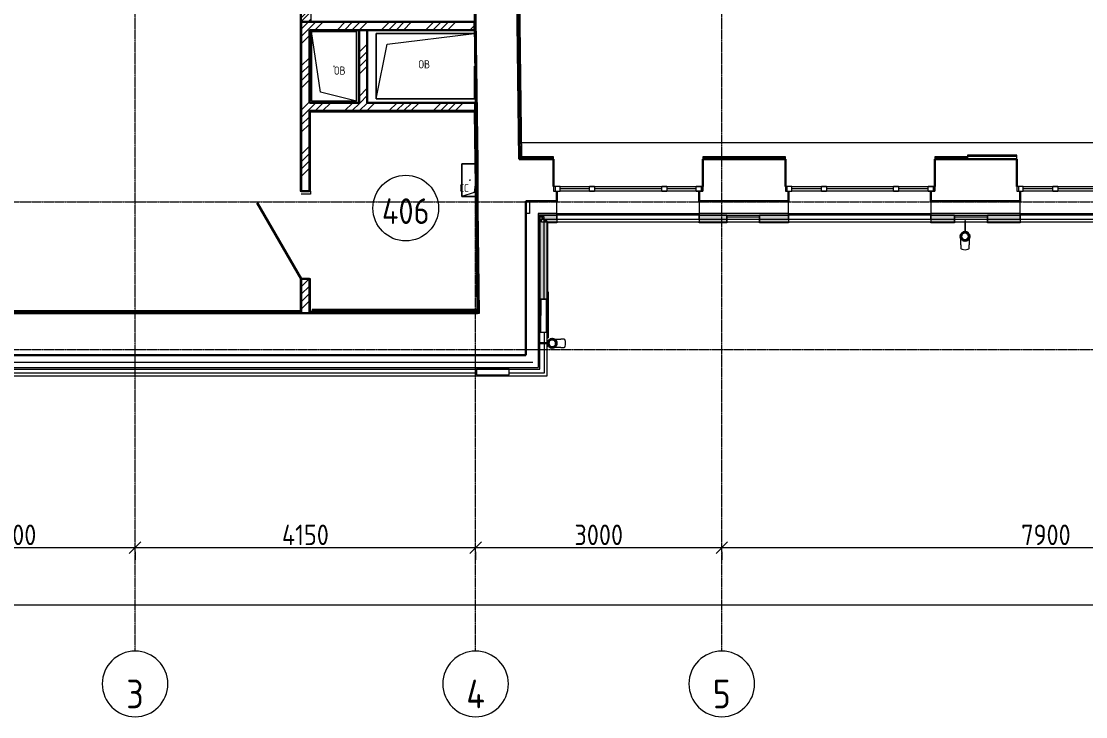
# Model space of a CAD drawing. Header units: millimetres. Extents: x -42533 to 645315, y 3457 to 82611.
# Drawn here: x 418214 to 431186, y 22163 to 30641 of the extents above; entities that cross this region are included whole.
import ezdxf

# ---------------------------------------------------------------- set-up
doc = ezdxf.new("R2010")
doc.units = ezdxf.units.MM
doc.linetypes.add('ADSK_Линия сетки', pattern=[25, 20, -2.5, 0, -2.5])
for name, color, linetype, lineweight in [('_ Окна', 7, 'Continuous', 9), ('Аннотация', 7, 'Continuous', 18), ('Двери', 7, 'Continuous', 9), ('Обобщенные модели', 7, 'Continuous', 18), ('Ограждение', 7, 'Continuous', 9), ('Окна', 7, 'Continuous', 9), ('Оси', 253, 'Continuous', 9), ('Перекрытие', 7, 'Continuous', 18), ('Размеры', 7, 'Continuous', 9), ('Стены наружные', 7, 'Continuous', 18), ('Стены несущие', 7, 'Continuous', 30), ('Стены отделка', 7, 'Continuous', 30), ('Стены штриховка', 7, 'Continuous', 9), ('ШТРИХОВКА', 252, 'Continuous', 15)]:
    doc.layers.add(name, color=color, linetype=linetype, lineweight=lineweight)
doc.layers.add('Линии', color=7, linetype='Continuous', lineweight=9, true_color=0x00a600)
doc.styles.add('GOST Common', font='GOST_Common.ttf', dxfattribs={"width": 0.9, "height": 350})
doc.styles.add('GOST Common_1', font='GOST_Common.ttf', dxfattribs={"width": 0.9, "height": 250})
doc.styles.add('GOST Common_4', font='GOST_Common.ttf', dxfattribs={"width": 0.9, "height": 200})
doc.dimstyles.new('ADSK_Основной_2_5_мм', dxfattribs={"dimscale": 304.8, "dimtxt": 251.428749, "dimasz": 0.463911, "dimexe": 0.492126, "dimexo": 0.492126, "dimgap": 0.098425, "dimtad": 1, "dimrnd": 0.01, "dimdsep": 46, "dimtxsty": 'GOST Common_1', "dimblk1": 'OBLIQUE', "dimblk2": 'OBLIQUE', "dimsah": 1, "dimcen": 0.09, "dimdle": 0.492126, "dimazin": 2, "dimtfac": 1, "dimtdec": 4, "dimtix": 1, "dimtmove": 0, "dimatfit": 3, "dimfxl": 1, "dimtvp": 1, "dimtolj": 1, "dimtzin": 0, "dimlwd": 20, "dimlwe": 20, "dimarcsym": 2})
pattern_1 = [(45, (591.94, 243.9), (-269.408, 269.408), []), (45, (681.74, 243.9), (-269.408, 269.408), []), (45, (771.54, 243.9), (-269.408, 269.408), []), (45, (861.35, 243.9), (-269.408, 269.408), [])]

# ---------------------------------------------------------------- blocks, each defined once
blk = doc.blocks.new('_Oblique')
at = {"color": 0, "linetype": 'ByBlock', "lineweight": -2}
blk.add_line((-0.5, -0.5), (0.5, 0.5), dxfattribs=at)
blk = doc.blocks.new('*D1127')
at = {"layer": 'Defpoints', "color": 0, "transparency": 16777216}
for p in [(507, -1991), (3507, -1991), (3507, -2091)]:
    blk.add_point(p, dxfattribs=at)
at = {"layer": 'Размеры', "color": 0, "lineweight": 20, "transparency": 16777216}
for p, q in [((357, -2091), (3657, -2091)), ((507, -2141), (507, -2241)), ((3507, -2141), (3507, -2241))]:
    blk.add_line(p, q, dxfattribs=at)
at = {"layer": 'Размеры', "color": 0, "lineweight": 20, "transparency": 16777216, "xscale": 141.4, "yscale": 141.4, "zscale": 141.4, "rotation": 180}
blk.add_blockref('_Oblique', (507, -2091), dxfattribs=at)
at = {"layer": 'Размеры', "color": 0, "lineweight": 20, "transparency": 16777216, "xscale": 141.4, "yscale": 141.4, "zscale": 141.4}
blk.add_blockref('_Oblique', (3507, -2091), dxfattribs=at)
at = {"layer": 'Размеры', "color": 0, "lineweight": 20, "transparency": 16777216, "insert": (2007, -1936), "char_height": 250, "width": 756.84, "attachment_point": 5, "style": 'GOST Common_1'}
blk.add_mtext('\\A1;3000', dxfattribs=at)
blk = doc.blocks.new('*D1128')
at = {"layer": 'Defpoints', "color": 0, "transparency": 16777216}
for p in [(3507, -1991), (7657, -1991), (7657, -2091)]:
    blk.add_point(p, dxfattribs=at)
at = {"layer": 'Размеры', "color": 0, "lineweight": 20, "transparency": 16777216}
for p, q in [((3357, -2091), (7807, -2091)), ((3507, -2141), (3507, -2241)), ((7657, -2141), (7657, -2241))]:
    blk.add_line(p, q, dxfattribs=at)
at = {"layer": 'Размеры', "color": 0, "lineweight": 20, "transparency": 16777216, "xscale": 141.4, "yscale": 141.4, "zscale": 141.4, "rotation": 180}
blk.add_blockref('_Oblique', (3507, -2091), dxfattribs=at)
at = {"layer": 'Размеры', "color": 0, "lineweight": 20, "transparency": 16777216, "xscale": 141.4, "yscale": 141.4, "zscale": 141.4}
blk.add_blockref('_Oblique', (7657, -2091), dxfattribs=at)
at = {"layer": 'Размеры', "color": 0, "lineweight": 20, "transparency": 16777216, "insert": (5582, -1936), "char_height": 250, "width": 726.16, "attachment_point": 5, "style": 'GOST Common_1'}
blk.add_mtext('\\A1;4150', dxfattribs=at)
blk = doc.blocks.new('*D1129')
at = {"layer": 'Defpoints', "color": 0, "transparency": 16777216}
for p in [(7657, -1991), (10657, -1991), (10657, -2091)]:
    blk.add_point(p, dxfattribs=at)
at = {"layer": 'Размеры', "color": 0, "lineweight": 20, "transparency": 16777216}
for p, q in [((7507, -2091), (10807, -2091)), ((7657, -2141), (7657, -2241)), ((10657, -2141), (10657, -2241))]:
    blk.add_line(p, q, dxfattribs=at)
at = {"layer": 'Размеры', "color": 0, "lineweight": 20, "transparency": 16777216, "xscale": 141.4, "yscale": 141.4, "zscale": 141.4, "rotation": 180}
blk.add_blockref('_Oblique', (7657, -2091), dxfattribs=at)
at = {"layer": 'Размеры', "color": 0, "lineweight": 20, "transparency": 16777216, "xscale": 141.4, "yscale": 141.4, "zscale": 141.4}
blk.add_blockref('_Oblique', (10657, -2091), dxfattribs=at)
at = {"layer": 'Размеры', "color": 0, "lineweight": 20, "transparency": 16777216, "insert": (9157, -1936), "char_height": 250, "width": 756.84, "attachment_point": 5, "style": 'GOST Common_1'}
blk.add_mtext('\\A1;3000', dxfattribs=at)
blk = doc.blocks.new('*D1130')
at = {"layer": 'Defpoints', "color": 0, "transparency": 16777216}
for p in [(10657, -1991), (18557, -1991), (18557, -2091)]:
    blk.add_point(p, dxfattribs=at)
at = {"layer": 'Размеры', "color": 0, "lineweight": 20, "transparency": 16777216}
for p, q in [((10507, -2091), (18707, -2091)), ((10657, -2141), (10657, -2241)), ((18557, -2141), (18557, -2241))]:
    blk.add_line(p, q, dxfattribs=at)
at = {"layer": 'Размеры', "color": 0, "lineweight": 20, "transparency": 16777216, "xscale": 141.4, "yscale": 141.4, "zscale": 141.4, "rotation": 180}
blk.add_blockref('_Oblique', (10657, -2091), dxfattribs=at)
at = {"layer": 'Размеры', "color": 0, "lineweight": 20, "transparency": 16777216, "xscale": 141.4, "yscale": 141.4, "zscale": 141.4}
blk.add_blockref('_Oblique', (18557, -2091), dxfattribs=at)
at = {"layer": 'Размеры', "color": 0, "lineweight": 20, "transparency": 16777216, "insert": (14607, -1936), "char_height": 250, "width": 756.84, "attachment_point": 5, "style": 'GOST Common_1'}
blk.add_mtext('\\A1;7900', dxfattribs=at)
blk = doc.blocks.new('*D1137')
at = {"layer": 'Defpoints', "color": 0, "transparency": 16777216}
for p in [(-5993, -2691), (55857, -2691), (55857, -2791)]:
    blk.add_point(p, dxfattribs=at)
at = {"layer": 'Размеры', "color": 0, "lineweight": 20, "transparency": 16777216}
for p, q in [((-6143, -2791), (56007, -2791)), ((-5993, -2841), (-5993, -2941)), ((55857, -2841), (55857, -2941))]:
    blk.add_line(p, q, dxfattribs=at)
at = {"layer": 'Размеры', "color": 0, "lineweight": 20, "transparency": 16777216, "xscale": 141.4, "yscale": 141.4, "zscale": 141.4, "rotation": 180}
blk.add_blockref('_Oblique', (-5993, -2791), dxfattribs=at)
at = {"layer": 'Размеры', "color": 0, "lineweight": 20, "transparency": 16777216, "xscale": 141.4, "yscale": 141.4, "zscale": 141.4}
blk.add_blockref('_Oblique', (55857, -2791), dxfattribs=at)
at = {"layer": 'Размеры', "color": 0, "lineweight": 20, "transparency": 16777216, "insert": (24932, -2636), "char_height": 250, "width": 889.8, "attachment_point": 5, "style": 'GOST Common_1'}
blk.add_mtext('\\A1;61850', dxfattribs=at)
blk = doc.blocks.new('План 4 этажа')
at = {"layer": 'Обобщенные модели', "lineweight": 9}
h = blk.add_hatch(dxfattribs=at)
h.set_pattern_fill('FP_7', color=8, angle=-90, style=0, pattern_type=2)
h.set_pattern_definition([(45, (591.94, 243.9), (-106.066, 106.066), [])])
h.paths.add_polyline_path([(8601.2, 351.254), (8621.248, 360.908), (8635.122, 378.306), (8640.074, 400), (8635.122, 421.694), (8621.248, 439.092), (8601.2, 448.746), (8578.948, 448.746), (8558.899, 439.092), (8545.025, 421.694), (8540.504, 398.116), (8545.025, 378.306), (8558.899, 360.908), (8578.948, 351.254)])
at = {"layer": 'Ограждение', "transparency": 33554432}
for points in [[(8441.081, 935.54), (8527.269, 935.54), (8527.269, 1874.938), (8441.081, 1961.126), (8441.081, 1869.342)], [(10716.939, 1874.938), (10716.939, 1961.126), (10381.939, 1961.126), (10381.939, 1874.938)], [(11470.949, 1874.938), (11470.949, 1961.126), (11116.939, 1961.126), (11116.939, 1874.938), (11399.892, 1874.938)], [(11470.949, 1961.126), (11470.949, 1962.133), (11417.53, 1961.126)], [(14290.947, 1961.126), (14290.947, 1962.133), (14242.525, 1961.126)], [(8440.074, 935.54), (8441.081, 935.54), (8440.074, 1869.342)], [(8528.565, 935.54), (8528.565, 1873.642), (8527.269, 1873.642), (8527.269, 935.54)], [(8531.256, 935.54), (8531.256, 1870.951), (8529.339, 1872.868), (8529.339, 935.54)], [(8645.953, 1869.348), (8645.953, 1870.615), (8531.592, 1870.615), (8532.865, 1869.348), (8540.074, 1869.348)], [(11116.939, 1869.348), (11470.949, 1869.348), (11470.949, 1870.615), (11116.939, 1870.615)], [(13205.949, 1869.348), (13494.439, 1869.348), (13494.439, 1870.615), (13205.949, 1870.615)], [(13894.439, 1869.348), (14290.947, 1869.348), (14290.947, 1870.615), (13894.439, 1870.615)]]:
    blk.add_hatch(color=8, dxfattribs=at).paths.add_polyline_path(points)
h = blk.add_hatch(color=8, dxfattribs=at)
h.paths.add_polyline_path([(8645.953, 1869.342), (8645.953, 1869.348), (8540.074, 1869.342)])
h.paths.add_polyline_path([(8527.269, 1874.938), (8645.953, 1874.938), (8645.953, 1961.126), (8441.081, 1961.126), (8525.074, 1877.133)])
h = blk.add_hatch(color=8, dxfattribs=at)
h.paths.add_polyline_path([(13494.439, 1869.342), (13494.439, 1869.348), (13456.843, 1869.342)])
h.paths.add_polyline_path([(13494.439, 1874.938), (13494.439, 1961.126), (13205.949, 1961.126), (13205.949, 1874.938), (13456.843, 1874.938)])
h = blk.add_hatch(color=8, dxfattribs=at)
h.paths.add_polyline_path([(14290.947, 1869.342), (14290.947, 1869.348), (13971.081, 1869.342)])
h.paths.add_polyline_path([(14290.947, 1874.938), (14290.947, 1961.126), (13894.439, 1961.126), (13894.439, 1874.938), (13971.081, 1874.938)])
h = blk.add_hatch(color=8, dxfattribs=at)
h.paths.add_polyline_path([(8528.565, 935.54), (8529.013, 935.54), (8528.565, 1027.034)])
h.paths.add_polyline_path([(8531.592, 935.54), (8532.859, 935.54), (8532.859, 1869.348), (8531.592, 1869.342), (8531.592, 1027.034)])
h = blk.add_hatch(color=8, dxfattribs=at)
h.paths.add_polyline_path([(10381.939, 1869.348), (10716.939, 1869.348), (10716.939, 1870.615), (10381.939, 1870.615)])
h.paths.add_polyline_path([(10716.939, 1873.194), (10716.939, 1873.642), (10381.939, 1873.194)])
at = {"layer": 'Ограждение', "true_color": 0x373f43, "transparency": 33554432}
blk.add_hatch(color=149, dxfattribs=at).paths.add_polyline_path([(8531.542, 935.54), (8531.592, 935.54), (8531.256, 935.54)])
at = {"layer": 'Стены штриховка'}
h = blk.add_hatch(dxfattribs=at)
h.set_pattern_fill('ANSI32', color=8, scale=10)
h.set_pattern_definition([(45, (567.43, 132.37), (-67.3519, 67.3519), []), (45, (612.33, 132.37), (-67.3519, 67.3519), [])])
h.paths.add_polyline_path([(5650.47, 4317.902), (5650.47, 5653.122), (5530.96, 5653.122), (5530.96, 4317.902)])
h.paths.add_polyline_path([(5530.96, 6583.122), (5650.47, 6583.122), (5650.47, 6864.322), (7603.311, 6864.489), (7602.987, 6984.489), (5650.47, 6984.322), (5650.47, 8715.913), (5530.96, 8715.913), (5530.96, 7126.202)])
at = {"layer": 'Стены штриховка', "lineweight": 9}
h = blk.add_hatch(dxfattribs=at)
h.set_pattern_fill('ANSI34', color=8, scale=20)
h.set_pattern_definition(pattern_1)
h.paths.add_polyline_path([(5570.47, 765), (5630.47, 765), (5630.47, 1183.21), (5530.47, 1183.21), (5530.47, 765)])
h.paths.add_polyline_path([(5570.47, 2253.21), (5630.47, 2253.21), (5630.47, 4317.902), (5530.47, 4317.902), (5530.47, 2253.21)])
h = blk.add_hatch(dxfattribs=at)
h.set_pattern_fill('ANSI34', color=8, scale=20)
h.set_pattern_definition(pattern_1)
h.paths.add_polyline_path([(6800.029, 4217.902), (7638.276, 4217.902), (7636.978, 4317.902), (5630.47, 4317.902), (5630.47, 4217.902), (6443.987, 4217.902)])
h = blk.add_hatch(dxfattribs=at)
h.set_pattern_fill('ANSI34', color=8, scale=20)
h.set_pattern_definition(pattern_1)
h.paths.add_polyline_path([(6236.47, 3331.902), (6336.47, 3331.902), (6336.47, 4217.902), (6236.47, 4217.902), (6236.47, 3671.503)])
h = blk.add_hatch(dxfattribs=at)
h.set_pattern_fill('ANSI34', color=8, scale=20)
h.set_pattern_definition(pattern_1)
h.paths.add_polyline_path([(7574.284, 3231.902), (7650.119, 3231.902), (7649.775, 3331.902), (5630.47, 3331.902), (5630.47, 3231.902), (7285.988, 3231.902)])
at = {"layer": '_ Окна', "color": 8, "lineweight": 18}
for p, q in [((8685.953, 2312.133), (8605.953, 2312.133)), ((8605.953, 2312.133), (8605.953, 2252.133)), ((8605.953, 2252.133), (8685.953, 2252.133)), ((8685.953, 2252.133), (8685.953, 2312.133)), ((9045.953, 2252.133), (9045.953, 2312.133)), ((9045.953, 2312.133), (9105.953, 2312.133)), ((9105.953, 2252.133), (9045.953, 2252.133)), ((9105.953, 2312.133), (9105.953, 2252.133)), ((9925.953, 2252.133), (9925.953, 2312.133)), ((9925.953, 2312.133), (9985.953, 2312.133)), ((9985.953, 2252.133), (9925.953, 2252.133)), ((9985.953, 2312.133), (9985.953, 2252.133)), ((10345.953, 2252.133), (10345.953, 2312.133)), ((10345.953, 2312.133), (10425.953, 2312.133)), ((10425.953, 2252.133), (10345.953, 2252.133)), ((10425.953, 2312.133), (10425.953, 2252.133)), ((11510.949, 2312.133), (11430.949, 2312.133)), ((11430.949, 2312.133), (11430.949, 2252.133)), ((11430.949, 2252.133), (11510.949, 2252.133)), ((11510.949, 2252.133), (11510.949, 2312.133)), ((11870.949, 2252.133), (11870.949, 2312.133)), ((11870.949, 2312.133), (11930.949, 2312.133)), ((11930.949, 2252.133), (11870.949, 2252.133)), ((11930.949, 2312.133), (11930.949, 2252.133)), ((12750.949, 2252.133), (12750.949, 2312.133)), ((12750.949, 2312.133), (12810.949, 2312.133)), ((12810.949, 2252.133), (12750.949, 2252.133)), ((12810.949, 2312.133), (12810.949, 2252.133)), ((13170.949, 2252.133), (13170.949, 2312.133)), ((13170.949, 2312.133), (13250.949, 2312.133)), ((13250.949, 2252.133), (13170.949, 2252.133)), ((13250.949, 2312.133), (13250.949, 2252.133)), ((14330.947, 2312.133), (14250.947, 2312.133)), ((14250.947, 2312.133), (14250.947, 2252.133)), ((14250.947, 2252.133), (14330.947, 2252.133)), ((14330.947, 2252.133), (14330.947, 2312.133)), ((14690.947, 2252.133), (14690.947, 2312.133)), ((14690.947, 2312.133), (14750.947, 2312.133)), ((14750.947, 2252.133), (14690.947, 2252.133)), ((14750.947, 2312.133), (14750.947, 2252.133))]:
    blk.add_line(p, q, dxfattribs=at)
at = {"layer": '_ Окна', "color": 8}
for p, q in [((8625.953, 2312.133), (8625.953, 2252.133)), ((9045.953, 2282.133), (8685.953, 2282.133)), ((9925.953, 2282.133), (9105.953, 2282.133)), ((10345.953, 2282.133), (9985.953, 2282.133)), ((10405.953, 2312.133), (10405.953, 2252.133)), ((11450.949, 2312.133), (11450.949, 2252.133)), ((11870.949, 2282.133), (11510.949, 2282.133)), ((12750.949, 2282.133), (11930.949, 2282.133)), ((13170.949, 2282.133), (12810.949, 2282.133)), ((13230.949, 2312.133), (13230.949, 2252.133)), ((14270.947, 2312.133), (14270.947, 2252.133)), ((14690.947, 2282.133), (14330.947, 2282.133)), ((15570.947, 2282.133), (14750.947, 2282.133))]:
    blk.add_line(p, q, dxfattribs=at)
at = {"layer": 'Двери', "color": 8, "lineweight": 30}
blk.add_line((5530.47, 1183.21), (4995.47, 2109.857), dxfattribs=at)
at = {"layer": 'Линии', "color": 8}
blk.add_circle((6804.642, 2047.228), 400, dxfattribs=at)
at = {"layer": 'Обобщенные модели', "color": 8}
for p, q in [((5654.47, 4201.425), (6204.47, 4201.425)), ((5654.47, 3351.425), (5654.47, 4201.425)), ((5764.47, 3461.425), (5654.47, 4201.425)), ((5654.47, 4201.425), (5654.47, 3351.425)), ((6204.47, 4201.425), (5654.47, 4201.425)), ((6204.47, 4201.425), (6204.47, 3351.425)), ((6204.47, 3351.425), (6204.47, 4201.425)), ((6443.987, 3377.902), (6443.987, 4177.902)), ((6443.987, 4177.902), (7638.795, 4177.902)), ((7638.795, 4177.902), (6443.987, 4177.902)), ((6443.987, 4177.902), (6443.987, 3377.902)), ((6577.32, 4044.568), (7638.804, 4177.254)), ((6443.987, 3377.902), (6577.32, 4044.568)), ((7643.987, 3777.902), (7643.987, 3377.902)), ((7643.987, 3377.902), (7643.987, 3777.902)), ((6204.47, 3351.425), (5764.47, 3461.425)), ((7643.987, 3377.902), (6443.987, 3377.902)), ((6443.987, 3377.902), (7643.987, 3377.902)), ((6204.47, 3351.425), (5654.47, 3351.425)), ((5654.47, 3351.425), (6204.47, 3351.425)), ((7486.939, 2188.26), (7486.939, 2588.26)), ((7486.939, 2588.26), (7647.425, 2588.26)), ((7647.425, 2588.26), (7486.939, 2588.26)), ((7486.939, 2588.26), (7486.939, 2188.26)), ((7636.939, 2238.26), (7486.939, 2188.26)), ((7650.716, 2334.697), (7636.939, 2238.26)), ((7652.617, 2188.26), (7486.939, 2188.26)), ((7486.939, 2188.26), (7652.617, 2188.26)), ((13616.5, 1892.133), (13616.5, 1752.992)), ((13626.5, 1892.133), (13616.5, 1892.133)), ((13626.5, 1752.992), (13626.5, 1892.133)), ((13571.5, 1598.486), (13571.5, 1555.982)), ((13671.5, 1555.982), (13671.5, 1598.486)), ((8539.215, 405), (8440.074, 405)), ((8440.074, 395), (8539.215, 395)), ((8736.225, 450), (8693.721, 450)), ((8693.721, 350), (8736.225, 350))]:
    blk.add_line(p, q, dxfattribs=at)
at = {"layer": 'Обобщенные модели', "color": 8, "flags": 128}
for points in [[(13571.5, 1598.486), (13571.5, 1604.154), (13571.5, 1609.738), (13571.5, 1615.231), (13571.5, 1620.622), (13571.5, 1625.904), (13571.5, 1631.068), (13571.5, 1636.105), (13571.5, 1641.008), (13571.5, 1645.77), (13571.5, 1650.381), (13571.5, 1654.835), (13571.5, 1659.125), (13571.5, 1663.243), (13571.5, 1667.184), (13571.5, 1670.941), (13571.5, 1674.508), (13571.5, 1677.879), (13571.5, 1681.048), (13571.5, 1684.012), (13571.5, 1686.764), (13571.5, 1689.117)], [(13671.5, 1689.117), (13671.5, 1687.846), (13671.5, 1685.183), (13671.5, 1682.306), (13671.5, 1679.222), (13671.5, 1675.934), (13671.5, 1672.448), (13671.5, 1668.769), (13671.5, 1664.904), (13671.5, 1660.859), (13671.5, 1656.639), (13671.5, 1652.253), (13671.5, 1647.706), (13671.5, 1643.006), (13671.5, 1638.161), (13671.5, 1633.179), (13671.5, 1628.066), (13671.5, 1622.833), (13671.5, 1617.486), (13671.5, 1612.034), (13671.5, 1606.487), (13671.5, 1600.853), (13671.5, 1598.486)], [(8603.091, 450), (8604.361, 450), (8607.025, 450), (8609.901, 450), (8612.986, 450), (8616.273, 450), (8619.759, 450), (8623.438, 450), (8627.303, 450), (8631.348, 450), (8635.568, 450), (8639.954, 450), (8644.501, 450), (8649.201, 450), (8654.046, 450), (8659.028, 450), (8664.141, 450), (8669.375, 450), (8674.721, 450), (8680.173, 450), (8685.72, 450), (8691.354, 450), (8693.721, 450)], [(8693.721, 350), (8688.054, 350), (8682.469, 350), (8676.977, 350), (8671.585, 350), (8666.303, 350), (8661.14, 350), (8656.102, 350), (8651.199, 350), (8646.438, 350), (8641.826, 350), (8637.372, 350), (8633.083, 350), (8628.964, 350), (8625.023, 350), (8621.266, 350), (8617.7, 350), (8614.329, 350), (8611.159, 350), (8608.195, 350), (8605.443, 350), (8602.906, 350)]]:
    blk.add_lwpolyline(points, dxfattribs=at)
at = {"layer": 'Обобщенные модели', "color": 8}
for centre, radius, start, end in [((5929.47, 3776.425), 2.5, 90, 270), ((5929.47, 3776.425), 2.5, 150, 255), ((5929.47, 3776.425), 2.5, 270, 90), ((5929.47, 3776.425), 2.5, 30, 90), ((5929.47, 3776.425), 2.5, 285, 0), ((7043.987, 3777.902), 2.5, 0, 180), ((7043.987, 3777.902), 2.5, 180, 0), ((7043.987, 3777.902), 2.5, 60, 165), ((7043.987, 3777.902), 2.5, 195, 270), ((7043.987, 3777.902), 2.5, 300, 0), ((7586.939, 2388.26), 2.5, 0, 180), ((7586.939, 2388.26), 2.5, 120, 180), ((7586.939, 2388.26), 2.5, 180, 0), ((7586.939, 2388.26), 2.5, 240, 345), ((7586.939, 2388.26), 2.5, 15, 90), ((13621.5, 1702.133), 52, 90, 270), ((13621.5, 1702.133), 52, 270, 90), ((8590.074, 400), 52, 0, 180), ((8590.074, 400), 52, 180, 0)]:
    blk.add_arc(centre, radius, start, end, dxfattribs=at)
at = {"layer": 'Обобщенные модели', "color": 8, "lineweight": 40}
for centre, start, end in [((13621.5, 1702.133), 90, 270), ((13621.5, 1702.133), 270, 90), ((8590.074, 400), 0, 180), ((8590.074, 400), 180, 0)]:
    blk.add_arc(centre, 50, start, end, dxfattribs=at)
at = {"layer": 'Обобщенные модели', "color": 8}
for centre, major_axis, start_param, end_param in [((13621.5, 1555.982), (50, 0), 3.141592654, 4.71238898), ((13621.5, 1555.982), (50, 0), 4.71238898, 6.283185307), ((8736.225, 400), (0, 50), 4.71238898, 6.283185307), ((8736.225, 400), (0, 50), 3.141592654, 4.71238898)]:
    blk.add_ellipse(centre, major_axis=major_axis, ratio=0.309016994, start_param=start_param, end_param=end_param, dxfattribs=at)
at = {"layer": 'Ограждение', "color": 8}
for p, q in [((8441.081, 1961.126), (8440.074, 1962.133)), ((8441.081, 1961.126), (8531.542, 1870.665)), ((8532.865, 1869.342), (8441.081, 1961.126)), ((8441.081, 1961.126), (8441.081, 935.54)), ((8441.081, 1961.126), (8441.081, 935.54)), ((8645.953, 1961.126), (8441.081, 1961.126)), ((8645.953, 1961.126), (8441.081, 1961.126)), ((8645.953, 1962.133), (8645.953, 1961.126)), ((8645.953, 1961.126), (8645.953, 1912.133)), ((8645.953, 1912.133), (8645.953, 1961.126)), ((10381.939, 1961.126), (10381.939, 1962.133)), ((10381.939, 1961.126), (10381.939, 1912.133)), ((10381.939, 1912.133), (10381.939, 1961.126)), ((10716.939, 1961.126), (10381.939, 1961.126)), ((10716.939, 1961.126), (10381.939, 1961.126)), ((10716.939, 1942.133), (10716.939, 1961.126)), ((11116.939, 1961.126), (11116.939, 1942.133)), ((11470.949, 1961.126), (11116.939, 1961.126)), ((11470.949, 1961.126), (11116.939, 1961.126)), ((11470.949, 1962.133), (11470.949, 1961.126)), ((11470.949, 1961.126), (11470.949, 1912.133)), ((11470.949, 1912.133), (11470.949, 1961.126)), ((13205.949, 1961.126), (13205.949, 1962.133)), ((13205.949, 1961.126), (13205.949, 1912.133)), ((13205.949, 1912.133), (13205.949, 1961.126)), ((13494.439, 1961.126), (13205.949, 1961.126)), ((13494.439, 1961.126), (13205.949, 1961.126)), ((13494.439, 1942.133), (13494.439, 1961.126)), ((13894.439, 1961.126), (13894.439, 1942.133)), ((14290.947, 1961.126), (13894.439, 1961.126)), ((14290.947, 1961.126), (13894.439, 1961.126)), ((14290.947, 1962.133), (14290.947, 1961.126)), ((14290.947, 1961.126), (14290.947, 1912.133)), ((14290.947, 1912.133), (14290.947, 1961.126)), ((8531.542, 1870.665), (8527.269, 1874.938)), ((8527.269, 1874.938), (8527.269, 935.54)), ((8527.269, 1874.938), (8528.565, 1873.642)), ((8645.953, 1874.938), (8527.269, 1874.938)), ((8528.565, 1873.642), (8531.542, 1870.665)), ((8531.542, 1870.665), (8528.565, 1873.642)), ((8528.565, 1873.642), (8528.565, 935.54)), ((8528.565, 1873.642), (8531.542, 1870.665)), ((8645.953, 1873.642), (8528.565, 1873.642)), ((8529.339, 1872.868), (8529.013, 1873.194)), ((8529.013, 1873.194), (8529.013, 935.54)), ((8645.953, 1873.194), (8529.013, 1873.194)), ((8531.256, 1870.951), (8529.339, 1872.868)), ((8529.339, 1872.868), (8529.339, 935.54)), ((8529.339, 1872.868), (8531.256, 1870.951)), ((8645.953, 1872.868), (8529.339, 1872.868)), ((8531.592, 1870.615), (8531.256, 1870.951)), ((8531.256, 1870.951), (8531.256, 935.54)), ((8645.953, 1870.951), (8531.256, 1870.951)), ((8531.542, 1870.665), (8531.542, 935.54)), ((8532.859, 1869.348), (8531.542, 1870.665)), ((8531.542, 1870.665), (8532.865, 1869.342)), ((8645.953, 1870.665), (8531.542, 1870.665)), ((8531.592, 1870.615), (8531.592, 935.54)), ((8645.953, 1870.615), (8531.592, 1870.615)), ((8531.872, 1870.336), (8531.872, 935.54)), ((8531.872, 1870.336), (8532.859, 1869.348)), ((8645.953, 1870.336), (8531.872, 1870.336)), ((8532.859, 1869.342), (8532.859, 935.54)), ((8645.953, 1869.348), (8532.865, 1869.348)), ((8532.865, 1869.342), (8532.865, 935.54)), ((8645.953, 1869.342), (8532.865, 1869.342)), ((8645.953, 1877.133), (8645.953, 1869.342)), ((8645.953, 1870.665), (8645.953, 1877.133)), ((8645.953, 1873.642), (8645.953, 1874.938)), ((8645.953, 1874.938), (8645.953, 1870.665)), ((8645.953, 1870.665), (8645.953, 1873.642)), ((8645.953, 1873.642), (8645.953, 1870.665)), ((8645.953, 1870.665), (8645.953, 1873.642)), ((8645.953, 1873.194), (8645.953, 1872.868)), ((8645.953, 1870.951), (8645.953, 1872.868)), ((8645.953, 1872.868), (8645.953, 1870.951)), ((8645.953, 1870.951), (8645.953, 1870.615)), ((8645.953, 1869.342), (8645.953, 1870.665)), ((8645.953, 1870.665), (8645.953, 1869.348)), ((8645.953, 1869.348), (8645.953, 1870.336)), ((10381.939, 1877.133), (10381.939, 1870.665)), ((10381.939, 1869.342), (10381.939, 1877.133)), ((10381.939, 1870.665), (10381.939, 1874.938)), ((10381.939, 1874.938), (10381.939, 1873.642)), ((10716.939, 1874.938), (10381.939, 1874.938)), ((10381.939, 1873.642), (10381.939, 1870.665)), ((10381.939, 1870.665), (10381.939, 1873.642)), ((10381.939, 1873.642), (10381.939, 1870.665)), ((10716.939, 1873.642), (10381.939, 1873.642)), ((10381.939, 1872.868), (10381.939, 1873.194)), ((10716.939, 1873.194), (10381.939, 1873.194)), ((10381.939, 1870.951), (10381.939, 1872.868)), ((10381.939, 1872.868), (10381.939, 1870.951)), ((10716.939, 1872.868), (10381.939, 1872.868)), ((10381.939, 1870.615), (10381.939, 1870.951)), ((10716.939, 1870.951), (10381.939, 1870.951)), ((10381.939, 1869.348), (10381.939, 1870.665)), ((10381.939, 1870.665), (10381.939, 1869.342)), ((10716.939, 1870.665), (10381.939, 1870.665)), ((10716.939, 1870.615), (10381.939, 1870.615)), ((10381.939, 1870.336), (10381.939, 1869.348)), ((10716.939, 1870.336), (10381.939, 1870.336)), ((10716.939, 1869.348), (10381.939, 1869.348)), ((10716.939, 1869.342), (10381.939, 1869.342)), ((10716.939, 1942.133), (10716.939, 1869.342)), ((10716.939, 1870.665), (10716.939, 1942.133)), ((10716.939, 1873.642), (10716.939, 1874.938)), ((10716.939, 1874.938), (10716.939, 1870.665)), ((10716.939, 1870.665), (10716.939, 1873.642)), ((10716.939, 1873.642), (10716.939, 1870.665)), ((10716.939, 1870.665), (10716.939, 1873.642)), ((10716.939, 1873.194), (10716.939, 1872.868)), ((10716.939, 1870.951), (10716.939, 1872.868)), ((10716.939, 1872.868), (10716.939, 1870.951)), ((10716.939, 1870.951), (10716.939, 1870.615)), ((10716.939, 1869.342), (10716.939, 1870.665)), ((10716.939, 1870.665), (10716.939, 1869.348)), ((10716.939, 1869.348), (10716.939, 1870.336)), ((11116.939, 1942.133), (11116.939, 1870.665)), ((11116.939, 1869.342), (11116.939, 1942.133)), ((11116.939, 1870.665), (11116.939, 1874.938)), ((11116.939, 1874.938), (11116.939, 1873.642)), ((11470.949, 1874.938), (11116.939, 1874.938)), ((11116.939, 1873.642), (11116.939, 1870.665)), ((11116.939, 1870.665), (11116.939, 1873.642)), ((11116.939, 1873.642), (11116.939, 1870.665)), ((11470.949, 1873.642), (11116.939, 1873.642)), ((11116.939, 1872.868), (11116.939, 1873.194)), ((11470.949, 1873.194), (11116.939, 1873.194)), ((11116.939, 1870.951), (11116.939, 1872.868)), ((11116.939, 1872.868), (11116.939, 1870.951)), ((11470.949, 1872.868), (11116.939, 1872.868)), ((11116.939, 1870.615), (11116.939, 1870.951)), ((11470.949, 1870.951), (11116.939, 1870.951)), ((11116.939, 1869.348), (11116.939, 1870.665)), ((11116.939, 1870.665), (11116.939, 1869.342)), ((11470.949, 1870.665), (11116.939, 1870.665)), ((11470.949, 1870.615), (11116.939, 1870.615)), ((11116.939, 1870.336), (11116.939, 1869.348)), ((11470.949, 1870.336), (11116.939, 1870.336)), ((11470.949, 1869.348), (11116.939, 1869.348)), ((11470.949, 1869.342), (11116.939, 1869.342)), ((11470.949, 1877.133), (11470.949, 1869.342)), ((11470.949, 1870.665), (11470.949, 1877.133)), ((11470.949, 1873.642), (11470.949, 1874.938)), ((11470.949, 1874.938), (11470.949, 1870.665)), ((11470.949, 1870.665), (11470.949, 1873.642)), ((11470.949, 1873.642), (11470.949, 1870.665)), ((11470.949, 1870.665), (11470.949, 1873.642)), ((11470.949, 1873.194), (11470.949, 1872.868)), ((11470.949, 1870.951), (11470.949, 1872.868)), ((11470.949, 1872.868), (11470.949, 1870.951)), ((11470.949, 1870.951), (11470.949, 1870.615)), ((11470.949, 1869.342), (11470.949, 1870.665)), ((11470.949, 1870.665), (11470.949, 1869.348)), ((11470.949, 1869.348), (11470.949, 1870.336)), ((13205.949, 1877.133), (13205.949, 1870.665)), ((13205.949, 1869.342), (13205.949, 1877.133)), ((13205.949, 1870.665), (13205.949, 1874.938)), ((13205.949, 1874.938), (13205.949, 1873.642)), ((13494.439, 1874.938), (13205.949, 1874.938)), ((13205.949, 1873.642), (13205.949, 1870.665)), ((13205.949, 1870.665), (13205.949, 1873.642)), ((13205.949, 1873.642), (13205.949, 1870.665)), ((13494.439, 1873.642), (13205.949, 1873.642)), ((13205.949, 1872.868), (13205.949, 1873.194)), ((13494.439, 1873.194), (13205.949, 1873.194)), ((13205.949, 1870.951), (13205.949, 1872.868)), ((13205.949, 1872.868), (13205.949, 1870.951)), ((13494.439, 1872.868), (13205.949, 1872.868)), ((13205.949, 1870.615), (13205.949, 1870.951)), ((13494.439, 1870.951), (13205.949, 1870.951)), ((13205.949, 1869.348), (13205.949, 1870.665)), ((13205.949, 1870.665), (13205.949, 1869.342)), ((13494.439, 1870.665), (13205.949, 1870.665)), ((13494.439, 1870.615), (13205.949, 1870.615)), ((13205.949, 1870.336), (13205.949, 1869.348)), ((13494.439, 1870.336), (13205.949, 1870.336)), ((13494.439, 1869.348), (13205.949, 1869.348)), ((13494.439, 1869.342), (13205.949, 1869.342)), ((13494.439, 1942.133), (13494.439, 1869.342)), ((13494.439, 1870.665), (13494.439, 1942.133)), ((13494.439, 1873.642), (13494.439, 1874.938)), ((13494.439, 1874.938), (13494.439, 1870.665)), ((13494.439, 1870.665), (13494.439, 1873.642)), ((13494.439, 1873.642), (13494.439, 1870.665)), ((13494.439, 1870.665), (13494.439, 1873.642)), ((13494.439, 1873.194), (13494.439, 1872.868)), ((13494.439, 1870.951), (13494.439, 1872.868)), ((13494.439, 1872.868), (13494.439, 1870.951)), ((13494.439, 1870.951), (13494.439, 1870.615)), ((13494.439, 1869.342), (13494.439, 1870.665)), ((13494.439, 1870.665), (13494.439, 1869.348)), ((13494.439, 1869.348), (13494.439, 1870.336)), ((13894.439, 1942.133), (13894.439, 1870.665)), ((13894.439, 1869.342), (13894.439, 1942.133)), ((13894.439, 1870.665), (13894.439, 1874.938)), ((13894.439, 1874.938), (13894.439, 1873.642)), ((14290.947, 1874.938), (13894.439, 1874.938)), ((13894.439, 1873.642), (13894.439, 1870.665)), ((13894.439, 1870.665), (13894.439, 1873.642)), ((13894.439, 1873.642), (13894.439, 1870.665)), ((14290.947, 1873.642), (13894.439, 1873.642)), ((13894.439, 1872.868), (13894.439, 1873.194)), ((14290.947, 1873.194), (13894.439, 1873.194)), ((13894.439, 1870.951), (13894.439, 1872.868)), ((13894.439, 1872.868), (13894.439, 1870.951)), ((14290.947, 1872.868), (13894.439, 1872.868)), ((13894.439, 1870.615), (13894.439, 1870.951)), ((14290.947, 1870.951), (13894.439, 1870.951)), ((13894.439, 1869.348), (13894.439, 1870.665)), ((13894.439, 1870.665), (13894.439, 1869.342)), ((14290.947, 1870.665), (13894.439, 1870.665)), ((14290.947, 1870.615), (13894.439, 1870.615)), ((13894.439, 1870.336), (13894.439, 1869.348)), ((14290.947, 1870.336), (13894.439, 1870.336)), ((14290.947, 1869.348), (13894.439, 1869.348)), ((14290.947, 1869.342), (13894.439, 1869.342)), ((14290.947, 1877.133), (14290.947, 1869.342)), ((14290.947, 1870.665), (14290.947, 1877.133)), ((14290.947, 1873.642), (14290.947, 1874.938)), ((14290.947, 1874.938), (14290.947, 1870.665)), ((14290.947, 1870.665), (14290.947, 1873.642)), ((14290.947, 1873.642), (14290.947, 1870.665)), ((14290.947, 1870.665), (14290.947, 1873.642)), ((14290.947, 1873.194), (14290.947, 1872.868)), ((14290.947, 1870.951), (14290.947, 1872.868)), ((14290.947, 1872.868), (14290.947, 1870.951)), ((14290.947, 1870.951), (14290.947, 1870.615)), ((14290.947, 1869.342), (14290.947, 1870.665)), ((14290.947, 1870.665), (14290.947, 1869.348)), ((14290.947, 1869.348), (14290.947, 1870.336)), ((8441.081, 935.54), (8440.074, 935.54)), ((8441.081, 935.54), (8531.542, 935.54)), ((8532.865, 935.54), (8441.081, 935.54)), ((8531.542, 935.54), (8527.269, 935.54)), ((8527.269, 935.54), (8528.565, 935.54)), ((8528.565, 935.54), (8531.542, 935.54)), ((8531.542, 935.54), (8528.565, 935.54)), ((8528.565, 935.54), (8531.542, 935.54)), ((8529.339, 935.54), (8529.013, 935.54)), ((8531.256, 935.54), (8529.339, 935.54)), ((8529.339, 935.54), (8531.256, 935.54)), ((8531.592, 935.54), (8531.256, 935.54)), ((8532.859, 935.54), (8531.542, 935.54)), ((8531.542, 935.54), (8532.865, 935.54)), ((8531.872, 935.54), (8532.859, 935.54))]:
    blk.add_line(p, q, dxfattribs=at)
at = {"layer": 'Окна', "color": 8}
for p, q in [((8685.953, 2312.133), (8605.953, 2312.133)), ((8605.953, 2312.133), (8605.953, 2252.133)), ((8605.953, 2252.133), (8685.953, 2252.133)), ((8685.953, 2312.133), (9045.953, 2312.133)), ((9045.953, 2252.133), (8685.953, 2252.133)), ((9105.953, 2312.133), (9045.953, 2312.133)), ((9045.953, 2252.133), (9105.953, 2252.133)), ((9105.953, 2312.133), (9925.953, 2312.133)), ((9925.953, 2252.133), (9105.953, 2252.133)), ((9985.953, 2312.133), (9925.953, 2312.133)), ((9925.953, 2252.133), (9985.953, 2252.133)), ((9985.953, 2312.133), (10345.953, 2312.133)), ((10345.953, 2252.133), (9985.953, 2252.133)), ((10425.953, 2312.133), (10345.953, 2312.133)), ((10345.953, 2252.133), (10425.953, 2252.133)), ((10425.953, 2252.133), (10425.953, 2312.133)), ((11510.949, 2312.133), (11430.949, 2312.133)), ((11430.949, 2312.133), (11430.949, 2252.133)), ((11430.949, 2252.133), (11510.949, 2252.133)), ((11510.949, 2312.133), (11870.949, 2312.133)), ((11870.949, 2252.133), (11510.949, 2252.133)), ((11930.949, 2312.133), (11870.949, 2312.133)), ((11870.949, 2252.133), (11930.949, 2252.133)), ((11930.949, 2312.133), (12750.949, 2312.133)), ((12750.949, 2252.133), (11930.949, 2252.133)), ((12810.949, 2312.133), (12750.949, 2312.133)), ((12750.949, 2252.133), (12810.949, 2252.133)), ((12810.949, 2312.133), (13170.949, 2312.133)), ((13170.949, 2252.133), (12810.949, 2252.133)), ((13250.949, 2312.133), (13170.949, 2312.133)), ((13170.949, 2252.133), (13250.949, 2252.133)), ((13250.949, 2252.133), (13250.949, 2312.133)), ((14330.947, 2312.133), (14250.947, 2312.133)), ((14250.947, 2312.133), (14250.947, 2252.133)), ((14250.947, 2252.133), (14330.947, 2252.133)), ((14330.947, 2312.133), (14690.947, 2312.133)), ((14690.947, 2252.133), (14330.947, 2252.133)), ((14750.947, 2312.133), (14690.947, 2312.133)), ((14690.947, 2252.133), (14750.947, 2252.133)), ((14750.947, 2312.133), (15570.947, 2312.133)), ((15570.947, 2252.133), (14750.947, 2252.133))]:
    blk.add_line(p, q, dxfattribs=at)
at = {"layer": 'Оси', "color": 8, "linetype": 'ADSK_Линия сетки'}
for p, q in [((3506.505, -3353.101), (3506.505, 43685.833)), ((7656.505, -3353.101), (7656.505, 21427.463)), ((10656.505, -3353.101), (10656.505, 21427.463)), ((-10052.178, 2124.489), (51155.033, 2124.489)), ((-10052.178, 324.489), (51155.033, 324.489))]:
    blk.add_line(p, q, dxfattribs=at)
at = {"layer": 'Оси', "color": 8, "lineweight": 20}
for centre, start, end in [((3506.505, -3753.101), 0, 180), ((7656.505, -3753.101), 0, 180), ((10656.505, -3753.101), 0, 180), ((3506.505, -3753.101), 180, 0), ((7656.505, -3753.101), 180, 0), ((10656.505, -3753.101), 180, 0)]:
    blk.add_arc(centre, 400, start, end, dxfattribs=at)
at = {"layer": 'Перекрытие', "color": 8}
for p, q in [((16497.31, 2842.133), (8218.179, 2842.133)), ((5642.47, 2218.21), (5530.47, 2218.21)), ((5642.47, 2253.21), (5642.47, 2218.21)), ((5642.47, 793.5), (5642.47, 784.883))]:
    blk.add_line(p, q, dxfattribs=at)
at = {"layer": 'Стены наружные', "color": 8}
for p, q in [((8463.812, 1961.126), (8463.812, 1912.133)), ((8645.953, 1982.133), (10380.953, 1982.133)), ((10380.953, 1962.133), (8645.953, 1962.133)), ((11470.949, 1982.133), (13205.949, 1982.133)), ((13205.949, 1962.133), (11470.949, 1962.133)), ((14290.947, 1982.133), (16025.947, 1982.133)), ((16025.947, 1962.133), (14290.947, 1962.133)), ((8490.074, 1942.133), (8441.081, 1942.133)), ((8460.181, 1912.133), (39661.076, 1912.133)), ((8460.181, 1877.133), (8460.181, 1912.133)), ((13616.671, 1877.133), (8460.181, 1877.133)), ((8490.074, 935.54), (8490.074, 1942.133)), ((8525.074, 1892.279), (8490.074, 1892.279)), ((8525.074, 1892.279), (8525.074, 404.776)), ((8645.953, 1912.133), (8645.953, 1877.133)), ((10381.939, 1912.133), (10381.939, 1877.133)), ((11470.949, 1912.133), (11470.949, 1877.133)), ((13205.949, 1912.133), (13205.949, 1877.133)), ((16794.439, 1877.133), (13626.33, 1877.133)), ((14290.947, 1912.133), (14290.947, 1877.133)), ((8525.074, 1027.034), (8528.565, 1027.034)), ((8529.339, 1027.034), (8531.256, 1027.034)), ((8531.592, 1027.034), (8532.859, 1027.034)), ((8532.865, 1027.034), (8540.074, 1027.034)), ((8540.074, 1027.034), (8540.074, 466.331)), ((8490.074, 535.18), (8490.074, 404.651)), ((8490.074, 395.349), (8490.074, 35)), ((8525.074, 466.331), (8540.074, 466.331)), ((8525.074, 395.224), (8525.074, 0)), ((8525.074, 0), (0, 0)), ((7666.586, 35), (988.977, 35)), ((8490.074, 35), (8066.586, 35))]:
    blk.add_line(p, q, dxfattribs=at)
at = {"layer": 'Стены несущие', "color": 8}
for p, q in [((7594.282, 9148.817), (7679.131, 2611.144)), ((8188.772, 2642.133), (8111.939, 8562.14)), ((7643.889, 4317.902), (5530.47, 4317.902)), ((5530.47, 2253.21), (5530.47, 4317.902)), ((7643.889, 4217.902), (7643.889, 4317.902)), ((5630.47, 4217.902), (7643.889, 4217.902)), ((5630.47, 3331.902), (5630.47, 4217.902)), ((6236.47, 4217.902), (6236.47, 3331.902)), ((6336.47, 3331.902), (6336.47, 4217.902)), ((6236.47, 3331.902), (5630.47, 3331.902)), ((7650.119, 3331.902), (6336.47, 3331.902)), ((7650.119, 3231.902), (7650.119, 3331.902)), ((5630.47, 2253.21), (5630.47, 3233.5)), ((5630.47, 3231.902), (7650.119, 3231.902)), ((7679.131, 2611.144), (7680.074, 2611.156)), ((7680.074, 2611.156), (7680.074, 765)), ((8188.772, 2642.133), (8605.953, 2642.133)), ((8605.953, 2312.133), (8605.953, 2642.133)), ((11430.949, 2642.133), (10425.953, 2642.133)), ((10425.953, 2642.133), (10425.953, 2312.133)), ((11430.949, 2312.133), (11430.949, 2642.133)), ((13250.949, 2642.133), (13250.949, 2312.133)), ((13250.949, 2642.133), (14250.947, 2642.133)), ((14250.947, 2312.133), (14250.947, 2642.133)), ((5530.47, 2253.21), (5630.47, 2253.21)), ((8645.953, 2132.133), (8645.953, 2252.133)), ((10380.953, 2252.133), (10380.953, 2132.133)), ((11470.949, 2132.133), (11470.949, 2252.133)), ((13205.949, 2252.133), (13205.949, 2132.133)), ((14290.947, 2132.133), (14290.947, 2252.133)), ((8270.074, 255), (8270.074, 2132.133)), ((8645.953, 2132.133), (8270.074, 2132.133)), ((10380.953, 2132.133), (11470.949, 2132.133)), ((14290.947, 2132.133), (13205.949, 2132.133)), ((5630.47, 1183.21), (5530.47, 1183.21)), ((5530.47, 1183.21), (5530.47, 765)), ((5630.47, 765), (5630.47, 1183.21)), ((7680.074, 765), (761.371, 765)), ((253.79, 255), (8270.074, 255))]:
    blk.add_line(p, q, dxfattribs=at)
at = {"layer": 'Стены отделка', "color": 8, "lineweight": 9}
for p, q in [((7574.02, 9168.902), (7683.089, 765.008)), ((7703.087, 765.267), (7594.282, 9148.817)), ((8131.938, 8562.399), (8208.514, 2662.133)), ((8220.359, 2674.133), (8144.357, 8530.14)), ((5518.47, 5653.122), (5518.47, 2253.21)), ((5642.47, 3233.5), (5630.47, 3233.5)), ((5642.47, 3231.902), (5642.47, 3233.5)), ((5642.47, 2253.21), (5642.47, 3219.902)), ((5642.47, 3219.902), (7639.228, 3219.902)), ((7639.228, 3219.902), (7670.504, 810)), ((7651.073, 3231.902), (7650.119, 3231.902)), ((8188.512, 2662.133), (8189.072, 2662.133)), ((8189.072, 2662.133), (8189.072, 2642.133)), ((8208.514, 2662.133), (8218.515, 2662.133)), ((8605.953, 2674.133), (8220.359, 2674.133)), ((8605.953, 2642.133), (8605.953, 2674.133)), ((10425.953, 2674.133), (10425.953, 2642.133)), ((11430.949, 2674.133), (10425.953, 2674.133)), ((10425.953, 2662.133), (10437.526, 2662.133)), ((11397.53, 2662.133), (11430.949, 2662.133)), ((11430.949, 2642.133), (11430.949, 2674.133)), ((13250.949, 2674.133), (13250.949, 2642.133)), ((13651.939, 2674.133), (13250.949, 2674.133)), ((13651.939, 2694.133), (13651.939, 2642.133)), ((14250.947, 2694.133), (13651.939, 2694.133)), ((14222.525, 2682.133), (14250.947, 2682.133)), ((14250.947, 2642.133), (14250.947, 2694.133)), ((5518.47, 2253.21), (5530.47, 2253.21)), ((5630.47, 2253.21), (5642.47, 2253.21)), ((8312.493, 2132.133), (8312.493, 1982.133)), ((8645.953, 1962.133), (8645.953, 2132.133)), ((10380.953, 2132.133), (10380.953, 1962.133)), ((11470.949, 1962.133), (11470.949, 2132.133)), ((13205.949, 2132.133), (13205.949, 1962.133)), ((14290.947, 1962.133), (14290.947, 2132.133)), ((8312.493, 1982.133), (8270.074, 1982.133)), ((8645.953, 1982.133), (8420.074, 1982.133)), ((8420.074, 1982.133), (8420.074, 105)), ((8440.074, 1962.133), (8645.953, 1962.133)), ((8440.074, 85), (8440.074, 1962.133)), ((11470.949, 1982.133), (10380.953, 1982.133)), ((10380.953, 1962.133), (11470.949, 1962.133)), ((10716.939, 1962.133), (10716.939, 1942.133)), ((11116.939, 1942.133), (11116.939, 1962.133)), ((14290.947, 1982.133), (13205.949, 1982.133)), ((13205.949, 1962.133), (14290.947, 1962.133)), ((13494.439, 1962.133), (13494.439, 1942.133)), ((13894.439, 1942.133), (13894.439, 1962.133)), ((10716.939, 1942.133), (11116.939, 1942.133)), ((13494.439, 1942.133), (13894.439, 1942.133)), ((5530.47, 1183.21), (5518.47, 1183.21)), ((5518.47, 1183.21), (5518.47, 797)), ((5642.47, 1183.21), (5630.47, 1183.21)), ((5642.47, 793.5), (5642.47, 1183.21)), ((8451.369, 935.461), (8448.569, 535.471)), ((8521.368, 934.971), (8451.369, 935.461)), ((8518.567, 534.981), (8521.368, 934.971)), ((5518.47, 797), (781.219, 797)), ((793.276, 785), (5530.47, 785)), ((3211.247, 785), (3211.247, 797)), ((5630.47, 793.5), (5642.47, 793.5)), ((7683.089, 785), (5630.47, 785)), ((7670.504, 810), (5664.47, 810)), ((5664.47, 810), (5664.47, 798)), ((5664.47, 798), (7676.719, 798)), ((7676.719, 798), (7676.719, 810)), ((7676.719, 810), (7680.074, 810)), ((7683.089, 765), (7683.089, 785)), ((7680.074, 765), (7683.089, 765)), ((7683.089, 765.008), (7703.087, 765.267)), ((8448.569, 535.471), (8518.567, 534.981)), ((-0.403, 170.587), (8355.074, 170.587)), ((84.597, 85), (8440.074, 85)), ((104.502, 105), (8420.074, 105)), ((8066.586, 85), (7666.586, 85)), ((7666.586, 85), (7666.586, 15)), ((7666.586, 15), (8066.586, 15)), ((8066.586, 15), (8066.586, 85))]:
    blk.add_line(p, q, dxfattribs=at)
at = {"layer": 'Стены штриховка', "color": 8}
for p, q in [((8218.385, 2672.133), (8142.331, 8532.14)), ((5520.47, 2253.21), (5520.47, 5653.122)), ((5530.47, 5653.122), (5530.47, 4203.427)), ((5650.47, 4317.902), (5650.47, 5653.122)), ((5640.47, 2253.21), (5640.47, 3233.5)), ((5642.47, 3231.902), (5642.47, 3221.902)), ((5642.47, 3221.902), (7641.202, 3221.902)), ((7641.202, 3221.902), (7672.504, 810)), ((8605.953, 2672.133), (8218.385, 2672.133)), ((8605.953, 2662.133), (8218.515, 2662.133)), ((11430.949, 2672.133), (10425.953, 2672.133)), ((10437.526, 2662.133), (11397.53, 2662.133)), ((13651.939, 2672.133), (13250.949, 2672.133)), ((13651.939, 2662.133), (13250.949, 2662.133)), ((14250.947, 2692.133), (13651.939, 2692.133)), ((13651.939, 2682.133), (14222.525, 2682.133)), ((8440.074, 1962.133), (8420.074, 1962.133)), ((5520.47, 1183.21), (5520.47, 797)), ((5640.47, 793.5), (5640.47, 1183.21)), ((5530.47, 795), (781.228, 795)), ((5520.47, 797), (5530.47, 797)), ((5664.47, 800), (7676.719, 800)), ((7670.504, 810), (7672.504, 810))]:
    blk.add_line(p, q, dxfattribs=at)
at = {"layer": 'Аннотация', "color": 8, "lineweight": 9, "line_spacing_factor": 1.022766}
for s, insert, char_height, width, attachment_point, style in [('\\pxt3.6,7.2,10.8,14.4,18,21.6,25.2,28.8,32.4,36,39.6,43.2,46.8,50.4,54,57.6,61.2,64.8,68.4,72,75.6,79.2,82.8,86.4,90,93.6,97.2,100.8,104.4,108,111.6,115.2;{ОВ}', (5931.242, 3773.779), 100, 156.348, 1, 'GOST Common_4'), ('\\pxt3.6,7.2,10.8,14.4,18,21.6,25.2,28.8,32.4,36,39.6,43.2,46.8,50.4,54,57.6,61.2,64.8,68.4,72,75.6,79.2,82.8,86.4,90,93.6,97.2,100.8,104.4,108,111.6,115.2;{ОВ}', (6960.103, 3850.484), 100, 156.348, 1, 'GOST Common_4'), ('\\pxt3.6,7.2,10.8,14.4,18,21.6,25.2,28.8,32.4,36,39.6,43.2,46.8,50.4,54,57.6,61.2,64.8,68.4,72,75.6,79.2,82.8,86.4,90,93.6,97.2,100.8,104.4,108,111.6,115.2;{СС}', (7459.537, 2341.916), 100, 138.168, 1, 'GOST Common_4'), ('406', (6804.642, 2010.28), 312.5, 520.21112, 5, 'GOST Common')]:
    blk.add_mtext(s, dxfattribs=dict(at, insert=insert, char_height=char_height, width=width, attachment_point=attachment_point, style=style))
at = {"layer": 'Оси', "color": 8, "char_height": 350, "attachment_point": 5, "line_spacing_factor": 1.022766, "style": 'GOST Common'}
for s, insert, width in [('\\pxqc,t0.25714,0.51429,0.77143,1.02857,1.28571,1.54286,1.8,2.05714,2.31429,2.57143,2.82857,3.08571,3.34286,3.6,3.85714,4.11429,4.37143,4.62857,4.88571,5.14286,5.4,5.65714,5.91429,6.17143,6.42857,6.68571,6.94286,7.2,7.45714,7.71429,7.97143,8.22857;{3}', (3505.674, -3876.005), 225.9), ('\\pxqc,t0.25714,0.51429,0.77143,1.02857,1.28571,1.54286,1.8,2.05714,2.31429,2.57143,2.82857,3.08571,3.34286,3.6,3.85714,4.11429,4.37143,4.62857,4.88571,5.14286,5.4,5.65714,5.91429,6.17143,6.42857,6.68571,6.94286,7.2,7.45714,7.71429,7.97143,8.22857;{4}', (7656.124, -3876.005), 261.9), ('\\pxqc,t0.25714,0.51429,0.77143,1.02857,1.28571,1.54286,1.8,2.05714,2.31429,2.57143,2.82857,3.08571,3.34286,3.6,3.85714,4.11429,4.37143,4.62857,4.88571,5.14286,5.4,5.65714,5.91429,6.17143,6.42857,6.68571,6.94286,7.2,7.45714,7.71429,7.97143,8.22857;{5}', (10655.674, -3876.005), 232.2)]:
    blk.add_mtext(s, dxfattribs=dict(at, insert=insert, width=width))
at = {"layer": 'Размеры', "color": 8, "lineweight": 20}
for base, p1, p2, override, picture, middle in [((3506.505, -2091.25), (506.505, -1991.265), (3506.505, -1991.265), {"dimpost": '<>', "dimfxl": 3000}, '*D1127', (2006.505, -1936.25)), ((7656.505, -2091.25), (3506.505, -1991.265), (7656.505, -1991.265), {"dimpost": '<>', "dimfxl": 4150}, '*D1128', (5581.505, -1936.25)), ((10656.505, -2091.25), (7656.505, -1991.265), (10656.505, -1991.265), {"dimpost": '<>', "dimfxl": 3000}, '*D1129', (9156.505, -1936.25)), ((18556.505, -2091.25), (10656.505, -1991.265), (18556.505, -1991.265), {"dimpost": '<>', "dimfxl": 7900}, '*D1130', (14606.505, -1936.25)), ((55856.505, -2791.25), (-5993.495, -2691.265), (55856.505, -2691.265), {"dimpost": '<>', "dimfxl": 61850}, '*D1137', (24931.505, -2636.25))]:
    dim = blk.add_linear_dim(base=base, p1=p1, p2=p2, dimstyle='ADSK_Основной_2_5_мм', override=override, dxfattribs=at)
    dim.commit()
    dim.dimension.update_dxf_attribs({"geometry": picture, "text_midpoint": middle})

msp = doc.modelspace()

# ---------------------------------------------------------------- block references
at = {"layer": 'ШТРИХОВКА'}
msp.add_blockref('План 4 этажа', (416094.2, 26315.8), dxfattribs=at)

doc.saveas('drawing.dxf')
